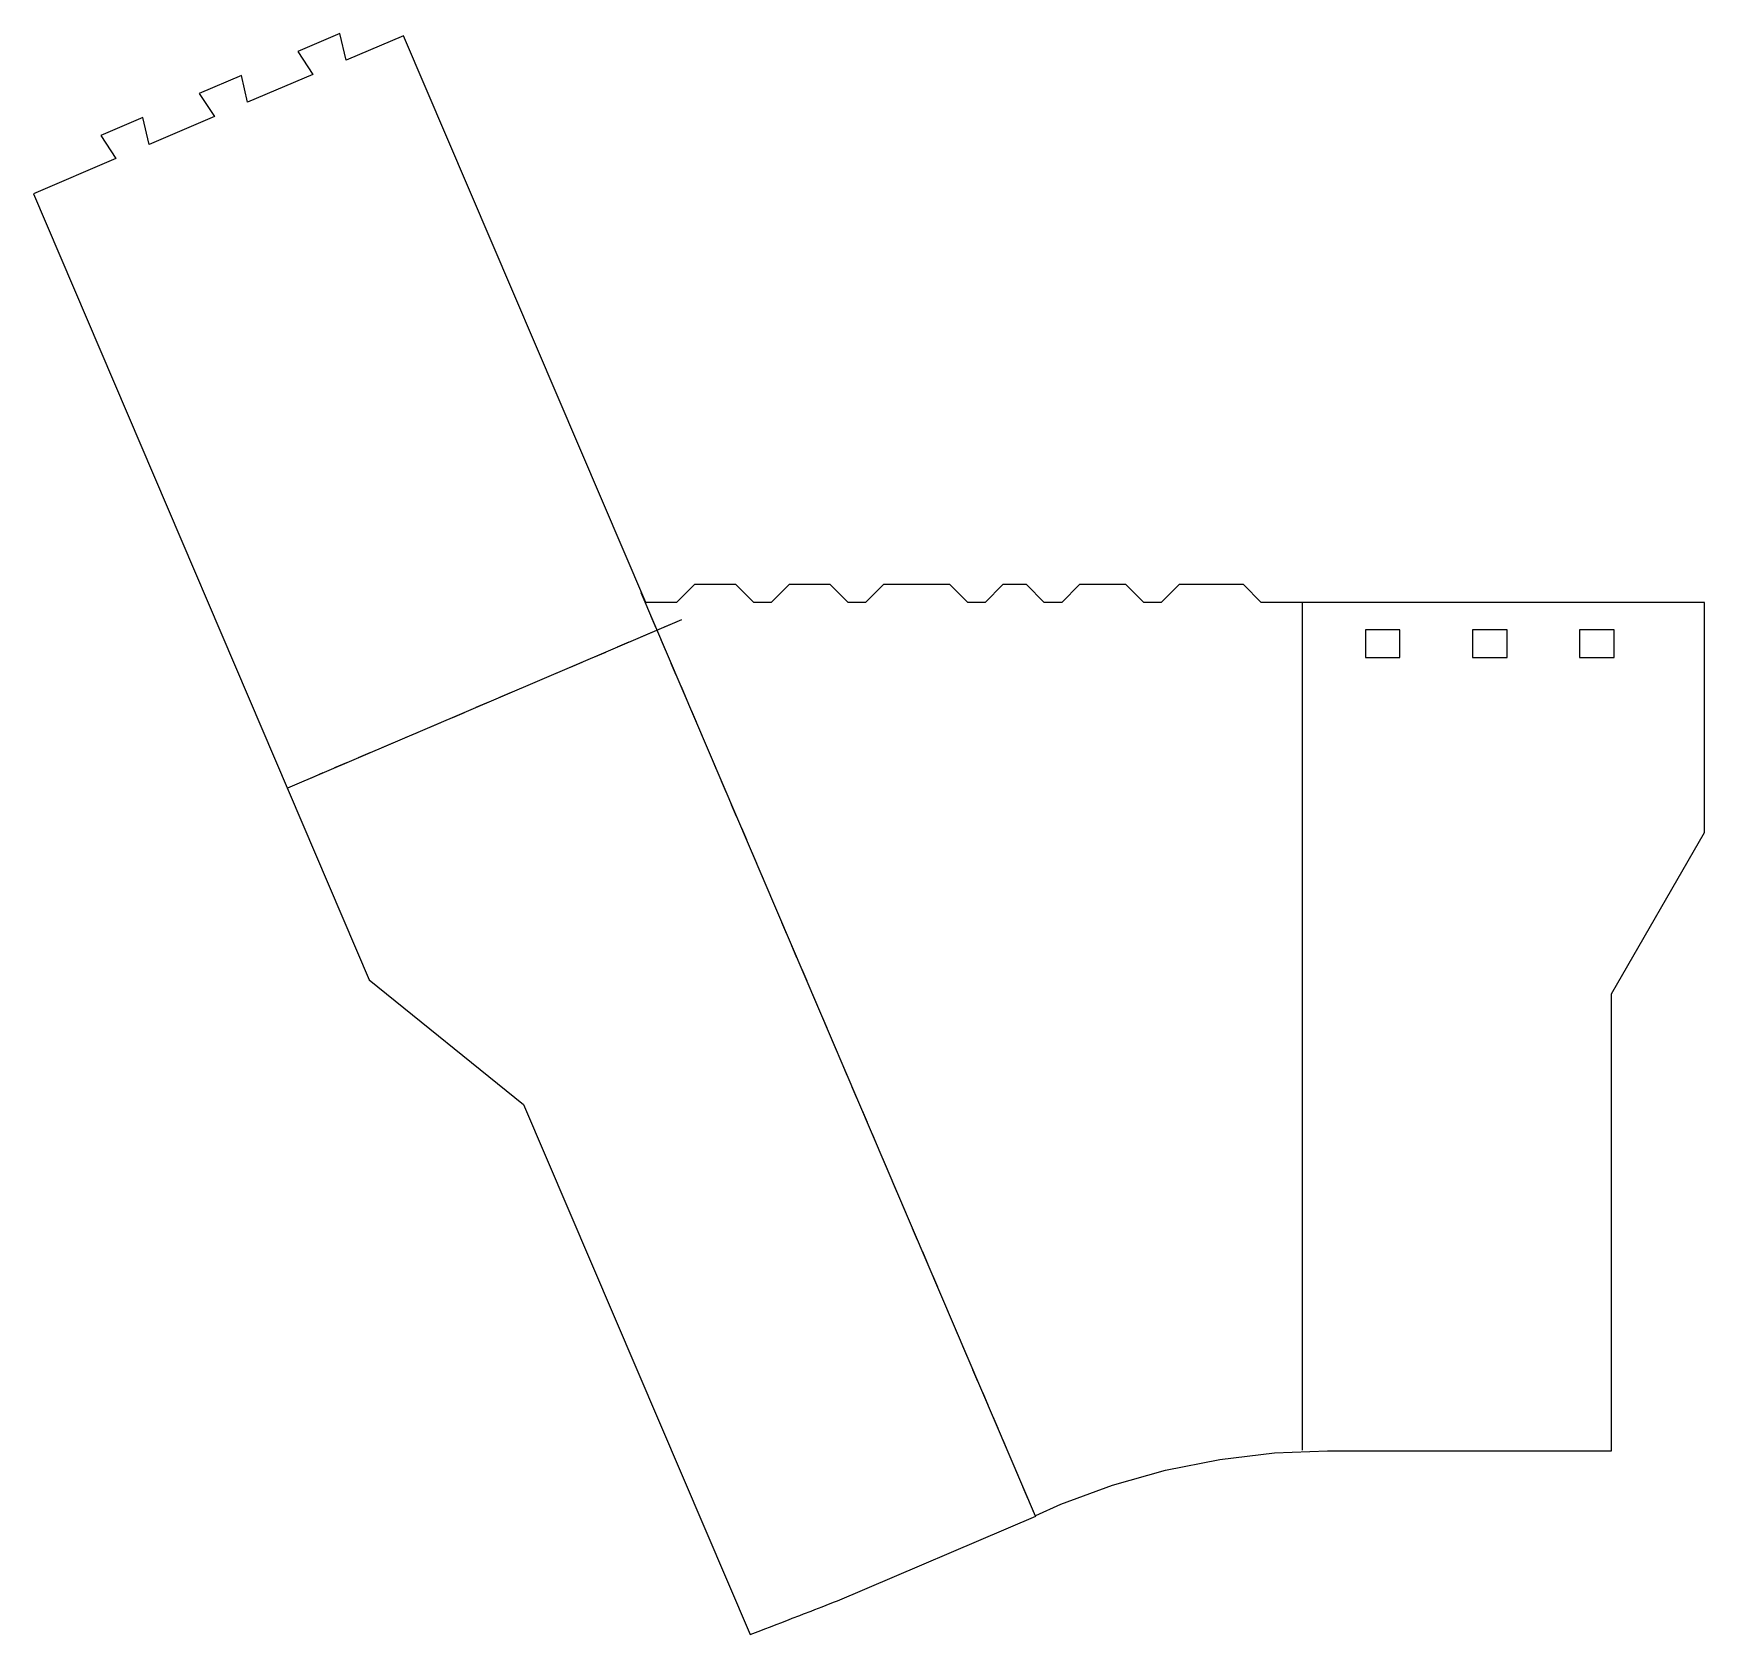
# Model space of a CAD drawing. Header units: metres. Extents: x 0 to 391, y 0 to 375.
import ezdxf

# ---------------------------------------------------------------- set-up
doc = ezdxf.new("R2010")
doc.units = ezdxf.units.M

msp = doc.modelspace()

# ---------------------------------------------------------------- linework, layer by layer
at = {"layer": 'CUT'}
for points in [[(-0.19685, 337.53214), (78.46763, 153.2997), (114.66416, 124.08115), (167.72707, -0.19235), (169.62881, 0.54583), (171.39547, 1.23095), (172.27888, 1.5733), (174.04586, 2.25759), (174.92943, 2.59952), (176.69673, 3.28297), (177.58047, 3.62448), (179.34809, 4.30705), (180.23199, 4.64812), (181.99995, 5.32982), (182.88402, 5.67044), (184.65232, 6.35124), (185.53656, 6.6914), (187.30521, 7.37128), (188.19222, 7.71198), (234.71745, 27.57755), (234.65095, 27.7333), (240.50447, 30.41506), (252.64488, 34.86726), (265.09568, 38.35856), (277.78095, 40.86766), (290.62333, 42.37927), (303.01742, 42.86357), (303.01701, 42.88428), (369.55857, 42.88428), (369.55857, 149.99814), (391.3738, 187.78322), (391.3738, 241.72742), (287.50664, 241.72742), (283.30664, 245.92742), (268.2291, 245.92742), (264.0291, 241.72742), (259.95336, 241.72742), (255.75336, 245.92742), (244.93529, 245.92742), (240.73529, 241.72742), (236.65956, 241.72742), (232.45956, 245.92742), (226.98591, 245.92742), (222.78591, 241.72742), (218.71018, 241.72742), (214.51018, 245.92742), (198.98591, 245.92742), (194.78591, 241.72742), (190.71018, 241.72742), (186.51018, 245.92742), (176.85272, 245.92742), (172.65272, 241.72742), (168.57698, 241.72742), (164.37698, 245.92742), (154.71952, 245.92742), (150.51952, 241.72742), (143.27868, 241.72742), (86.5552, 374.57396), (73.05606, 368.81003), (71.63241, 375.10679), (61.73678, 370.8815), (65.30024, 365.49842), (49.97704, 358.95564), (48.55339, 365.2524), (38.65776, 361.02711), (42.22122, 355.64402), (26.89802, 349.10125), (25.47437, 355.398), (15.57874, 351.17272), (19.14221, 345.78963), (-0.19685, 337.53214)], [(311.88933, 228.82742), (319.98933, 228.82742), (319.98933, 235.27742), (311.88933, 235.27742), (311.88933, 228.82742)], [(336.98415, 228.82742), (345.08415, 228.82742), (345.08415, 235.27742), (336.98415, 235.27742), (336.98415, 228.82742)], [(362.07897, 228.82742), (370.17897, 228.82742), (370.17897, 235.27742), (362.07897, 235.27742), (362.07897, 228.82742)]]:
    msp.add_lwpolyline(points, close=True, dxfattribs=at)
at = {"layer": 'SCORE'}
for p, q in [((142.11491, 244.07098), (143.29297, 241.31196)), ((297.19451, 241.03428), (297.19451, 241.57742)), ((144.47103, 238.55294), (145.64909, 235.79393)), ((147.70338, 236.00129), (150.4624, 237.17935)), ((297.19451, 235.03428), (297.19451, 238.03428)), ((136.66731, 231.28905), (139.42633, 232.46711)), ((142.18535, 233.64517), (144.94437, 234.82323)), ((146.82715, 233.03491), (148.0052, 230.27589)), ((297.19451, 229.03428), (297.19451, 232.03428)), ((125.63124, 226.57682), (128.39026, 227.75488)), ((131.14928, 228.93294), (133.9083, 230.111)), ((149.18326, 227.51687), (150.36132, 224.75786)), ((120.11321, 224.2207), (122.87223, 225.39876)), ((297.19451, 223.03428), (297.19451, 226.03428)), ((109.07714, 219.50846), (111.83616, 220.68652)), ((114.59517, 221.86458), (117.35419, 223.04264)), ((151.53938, 221.99884), (152.71744, 219.23982)), ((297.19451, 217.03428), (297.19451, 220.03428)), ((98.04107, 214.79623), (100.80009, 215.97429)), ((103.5591, 217.15235), (106.31812, 218.33041)), ((153.8955, 216.4808), (155.07356, 213.72179)), ((92.52303, 212.44011), (95.28205, 213.61817)), ((297.19451, 211.03428), (297.19451, 214.03428)), ((81.48696, 207.72788), (84.24598, 208.90593)), ((87.005, 210.08399), (89.76402, 211.26205)), ((156.25162, 210.96277), (157.42968, 208.20375)), ((297.19451, 205.03428), (297.19451, 208.03428)), ((70.4509, 203.01564), (73.20991, 204.1937)), ((75.96893, 205.37176), (78.72795, 206.54982)), ((158.60774, 205.44473), (159.78579, 202.68572)), ((64.93286, 200.65952), (67.69188, 201.83758)), ((160.96385, 199.9267), (162.14191, 197.16768)), ((297.19451, 199.03428), (297.19451, 202.03428)), ((59.41483, 198.3034), (62.17384, 199.48146)), ((297.19451, 193.03428), (297.19451, 196.03428)), ((163.31997, 194.40866), (164.49803, 191.64965)), ((165.67609, 188.89063), (166.85415, 186.13161)), ((297.19451, 187.03428), (297.19451, 190.03428)), ((168.03221, 183.37259), (169.21027, 180.61358)), ((297.19451, 181.03428), (297.19451, 184.03428)), ((170.38833, 177.85456), (171.56638, 175.09554)), ((297.19451, 175.03428), (297.19451, 178.03428)), ((172.74444, 172.33653), (173.9225, 169.57751)), ((297.19451, 169.03428), (297.19451, 172.03428)), ((175.10056, 166.81849), (176.27862, 164.05947)), ((297.19451, 163.03428), (297.19451, 166.03428)), ((177.45668, 161.30046), (178.63474, 158.54144)), ((297.19451, 157.03428), (297.19451, 160.03428)), ((179.8128, 155.78242), (180.99086, 153.0234)), ((297.19451, 151.03428), (297.19451, 154.03428)), ((182.16891, 150.26439), (183.34697, 147.50537)), ((297.19451, 145.03428), (297.19451, 148.03428)), ((184.52503, 144.74635), (185.70309, 141.98733)), ((297.19451, 139.03428), (297.19451, 142.03428)), ((186.88115, 139.22832), (188.05921, 136.4693)), ((189.23727, 133.71028), (190.41533, 130.95126)), ((297.19451, 133.03428), (297.19451, 136.03428)), ((297.19451, 127.03428), (297.19451, 130.03428)), ((191.59339, 128.19225), (192.77145, 125.43323)), ((193.9495, 122.67421), (195.12756, 119.91519)), ((297.19451, 121.03428), (297.19451, 124.03428)), ((297.19451, 115.03428), (297.19451, 118.03428)), ((196.30562, 117.15618), (197.48368, 114.39716)), ((198.66174, 111.63814), (199.8398, 108.87912)), ((297.19451, 109.03428), (297.19451, 112.03428)), ((201.01786, 106.12011), (202.19592, 103.36109)), ((297.19451, 103.03428), (297.19451, 106.03428)), ((203.37398, 100.60207), (204.55203, 97.84305)), ((297.19451, 97.03428), (297.19451, 100.03428)), ((205.73009, 95.08404), (206.90815, 92.32502)), ((297.19451, 91.03428), (297.19451, 94.03428)), ((208.08621, 89.566), (209.26427, 86.80699)), ((297.19451, 85.03428), (297.19451, 88.03428)), ((210.44233, 84.04797), (211.62039, 81.28895)), ((212.79845, 78.52993), (213.97651, 75.77092)), ((297.19451, 79.03428), (297.19451, 82.03428)), ((297.19451, 73.03428), (297.19451, 76.03428)), ((215.15457, 73.0119), (216.33262, 70.25288)), ((217.51068, 67.49386), (218.68874, 64.73485)), ((297.19451, 67.03428), (297.19451, 70.03428)), ((297.19451, 61.03428), (297.19451, 64.03428)), ((219.8668, 61.97583), (221.04486, 59.21681)), ((222.22292, 56.45779), (223.40098, 53.69878)), ((297.19451, 55.03428), (297.19451, 58.03428)), ((224.57904, 50.93976), (225.7571, 48.18074)), ((297.19451, 49.03428), (297.19451, 52.03428)), ((226.93515, 45.42172), (228.11321, 42.66271)), ((297.19451, 43.03428), (297.19451, 46.03428)), ((229.29127, 39.90369), (230.46933, 37.14467)), ((231.64739, 34.38565), (232.82545, 31.62664)), ((234.00351, 28.86762), (234.5206, 27.6566))]:
    msp.add_line(p, q, dxfattribs=at)
at = {"layer": 'SCORE2'}
for p, q in [((142.11491, 244.07098), (234.5206, 27.6566)), ((297.19451, 43.03428), (297.19451, 241.57742)), ((59.41483, 198.3034), (151.7309, 237.72098))]:
    msp.add_line(p, q, dxfattribs=at)

doc.saveas('drawing.dxf')
